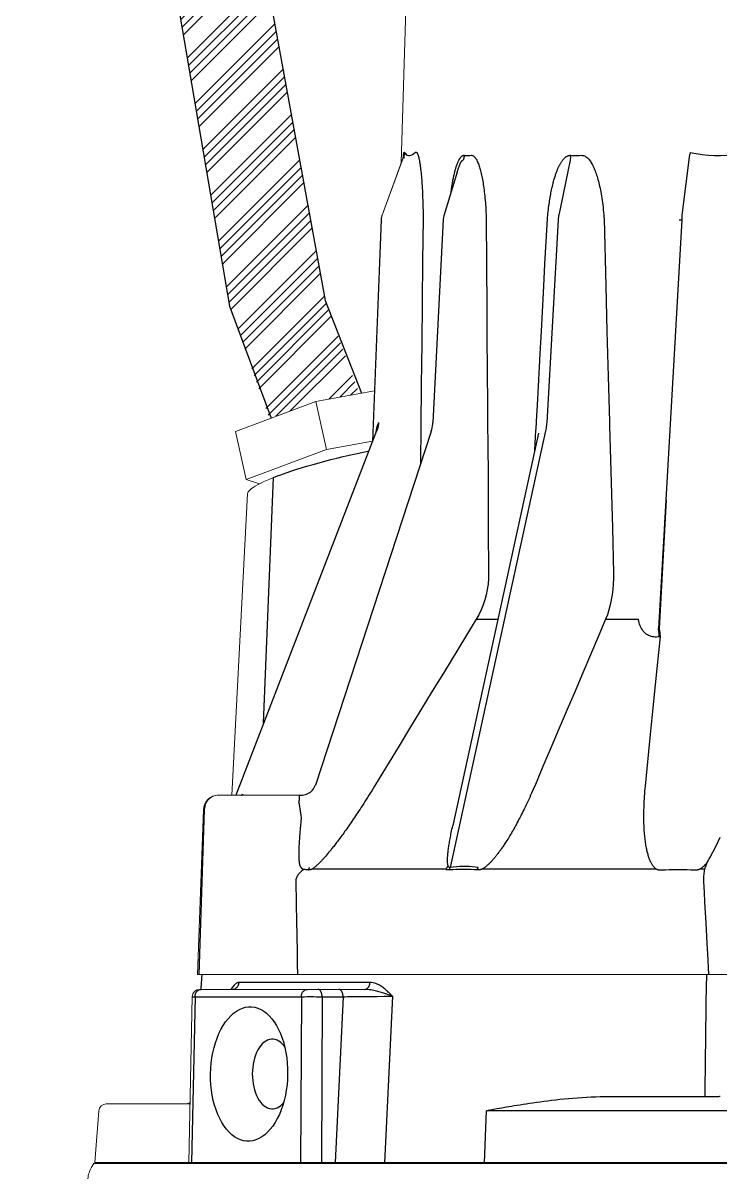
# Model space of a CAD drawing. Header units: millimetres. Extents: x 100 to 940, y 100 to 694.
# Drawn here: x 308.83 to 312.33, y 157.5 to 163.27 of the extents above; entities that cross this region are included whole.
import ezdxf

# ---------------------------------------------------------------- set-up
doc = ezdxf.new("R2010")
doc.units = ezdxf.units.MM
doc.layers.add('DTM_AXIS', color=7, linetype='Continuous', lineweight=9)
doc.layers.add('OUTLINE', color=6, linetype='Continuous', lineweight=9)

msp = doc.modelspace()

# ---------------------------------------------------------------- hatches: boundary and pattern name
h = msp.add_hatch()
h.set_pattern_fill('ANSI34', color=2, scale=0.01)
h.set_pattern_definition([(45, (-1446.4746, -293.94258), (-0.134703842, 0.134703842), []), (45, (-1446.4297, -293.94258), (-0.134703842, 0.134703842), []), (45, (-1446.3848, -293.94258), (-0.134703842, 0.134703842), []), (45, (-1446.3399, -293.94258), (-0.134703842, 0.134703842), [])])
h.paths.add_polyline_path([(310.0632, 161.2874), (310.2977, 161.3745), (310.5153, 161.4135), (310.3435, 161.8809), (310.0109, 163.7041), (309.4036, 166.8475), (307.5309, 172.0298), (306.083, 178.5212), (304.2287, 199.7452), (303.9489, 228.1285), (303.7484, 237.7104), (302.1467, 252.4775), (301.6699, 256.9158), (301.5572, 260.2118), (301.3944, 264.3344), (301.3843, 265.2371), (300.8853, 265.2371), (300.8954, 264.3344), (301.1987, 256.655), (303.2136, 237.9056), (303.4499, 228.1285), (303.6525, 199.4236), (305.5567, 178.0092), (307.0865, 171.3615), (308.7632, 167.0441), (309.6118, 163.3242), (309.8636, 161.8524)])

# ---------------------------------------------------------------- linework, layer by layer
at = {"color": 9, "linetype": 'Continuous'}
for p, q in [((310.7373, 162.6097), (310.7379, 162.6131)), ((310.7379, 162.6019), (310.7381, 162.6012)), ((310.739, 162.6038), (310.7381, 162.6012)), ((310.7381, 162.6012), (310.7422, 162.5951)), ((311.5744, 162.5865), (311.5175, 162.3095)), ((312.1722, 162.6012), (312.1365, 162.3095)), ((311.0077, 162.5259), (311.0091, 162.5305)), ((310.8362, 162.2916), (310.8338, 162.0807)), ((310.8362, 162.2975), (310.8362, 162.2946)), ((310.8362, 162.2946), (310.8362, 162.2916)), ((311.515, 162.2861), (311.4574, 161.2689)), ((312.1356, 162.2861), (312.0184, 160.2337)), ((312.1224, 162.2867), (312.1356, 162.2861)), ((311.754, 161.9524), (311.76, 161.7265)), ((311.76, 161.7265), (311.766, 161.5)), ((311.766, 161.5), (311.772, 161.2727)), ((310.6032, 161.2267), (310.6037, 161.2268)), ((310.6049, 161.2301), (310.6037, 161.2268)), ((310.6051, 161.2369), (310.6055, 161.2396)), ((310.6109, 161.265), (310.6098, 161.2622)), ((310.6119, 161.2676), (310.6109, 161.265)), ((310.6125, 161.2689), (310.6119, 161.2676)), ((311.4512, 161.2268), (310.9713, 159.0343)), ((311.1599, 161.2498), (311.1605, 161.2138)), ((311.4027, 161.2215), (311.4042, 161.2434)), ((311.1605, 161.2138), (311.1607, 161.2069)), ((311.1607, 161.2069), (311.1608, 161.1909)), ((311.1608, 161.1909), (311.1623, 160.9651)), ((311.3974, 161.1274), (311.4011, 161.1962)), ((311.4011, 161.1962), (311.4016, 161.2042)), ((311.4016, 161.2042), (311.4027, 161.2215)), ((311.7749, 161.1962), (311.781, 160.9655)), ((310.0348, 159.7581), (310.0843, 160.9919)), ((311.1623, 160.9651), (311.1638, 160.7388)), ((311.781, 160.9655), (311.787, 160.7391)), ((312.0566, 160.8807), (312.0222, 160.2344)), ((311.1638, 160.7388), (311.1654, 160.5118)), ((311.787, 160.7391), (311.793, 160.5118)), ((311.1034, 160.2804), (311.049, 160.1915)), ((311.1034, 160.2804), (311.212, 160.2804)), ((311.7532, 160.2804), (311.9174, 160.2804)), ((312.0222, 160.2344), (312.0184, 160.2337)), ((312.0266, 160.1936), (312.0229, 160.1929)), ((309.9333, 159.3978), (309.9264, 159.3971)), ((309.9267, 159.3986), (309.9294, 159.4032)), ((309.7367, 159.3247), (309.7089, 158.4971)), ((310.2206, 159.2279), (310.2252, 159.2816)), ((310.2174, 159.1891), (310.2189, 159.2078)), ((310.2189, 159.2078), (310.2206, 159.2279)), ((310.2142, 159.141), (310.2147, 159.1507)), ((310.2157, 159.1663), (310.2165, 159.1774)), ((310.2165, 159.1774), (310.2174, 159.1891)), ((312.31, 159.1464), (312.3292, 159.1856)), ((310.3502, 159.0955), (310.345, 159.0894)), ((310.3556, 159.1018), (310.3502, 159.0955)), ((310.3613, 159.1086), (310.3556, 159.1018)), ((310.9484, 159.0258), (310.2777, 159.0258)), ((312.0085, 159.0258), (311.1323, 159.0258)), ((312.0347, 159.0229), (312.0347, 159.0216)), ((312.2497, 159.0258), (312.2255, 159.0258)), ((310.1964, 158.962), (310.1983, 158.8581)), ((310.1983, 158.8581), (310.2002, 158.7545)), ((312.2503, 158.8593), (312.2559, 158.7563)), ((312.2644, 158.601), (312.27, 158.4971)), ((309.7213, 158.4293), (309.726, 158.4959)), ((310.5691, 158.4569), (309.9114, 158.4569)), ((309.7169, 158.4218), (309.7209, 158.4221)), ((309.7208, 158.4219), (309.7213, 158.4293)), ((309.8716, 158.4244), (309.87, 158.4221)), ((309.8811, 158.4224), (309.8854, 158.4232)), ((309.8854, 158.4232), (309.8895, 158.4247)), ((309.6902, 158.3852), (309.6733, 157.5534)), ((309.6766, 158.3853), (309.6902, 158.3852)), ((309.6902, 158.3852), (310.2245, 158.3852)), ((310.2245, 158.3852), (310.2209, 157.5534)), ((310.2408, 158.3854), (310.2542, 158.3855)), ((310.2542, 158.3855), (310.269, 158.3855)), ((310.269, 158.3855), (310.2846, 158.3855)), ((310.2846, 158.3855), (310.3002, 158.3854)), ((310.3002, 158.3854), (310.3152, 158.3854)), ((310.3152, 158.3854), (310.3289, 158.3852)), ((310.3289, 158.3852), (310.3254, 157.5534)), ((310.3289, 158.3852), (310.434, 158.3852)), ((310.434, 158.3852), (310.3943, 157.5534)), ((310.4913, 158.386), (310.529, 158.3864)), ((310.529, 158.3864), (310.5674, 158.3868)), ((310.5674, 158.3868), (310.6051, 158.387)), ((310.6051, 158.387), (310.6408, 158.3872)), ((310.6408, 158.3872), (310.6627, 158.3873)), ((310.6828, 158.3873), (310.6429, 157.5514)), ((310.6627, 158.3873), (310.6828, 158.3873)), ((312.2574, 157.8819), (311.7483, 157.8819)), ((311.189, 157.8185), (311.1709, 157.8152)), ((311.209, 157.822), (311.189, 157.8185)), ((311.2309, 157.8258), (311.209, 157.822)), ((311.2547, 157.8299), (311.2309, 157.8258)), ((311.1451, 157.5523), (311.1547, 157.8123)), ((311.1709, 157.8152), (311.1547, 157.8123)), ((314.2449, 157.8123), (311.1547, 157.8123)), ((309.1704, 157.5287), (309.1705, 157.5287)), ((309.1876, 157.5523), (309.6597, 157.5523)), ((309.6597, 157.5533), (309.6733, 157.5534)), ((309.6733, 157.5534), (310.2209, 157.5534)), ((310.2209, 157.5534), (310.2372, 157.5533)), ((310.2372, 157.5533), (310.2507, 157.5532)), ((310.2507, 157.5532), (310.2655, 157.5532)), ((310.2655, 157.5532), (310.281, 157.5532)), ((310.281, 157.5532), (310.3043, 157.5533)), ((310.3043, 157.5533), (310.3254, 157.5534)), ((310.3254, 157.5534), (310.3943, 157.5534)), ((310.5655, 157.5524), (310.6194, 157.5523)), ((310.6194, 157.5523), (310.6429, 157.5523)), ((310.6429, 157.5523), (316.2119, 157.5523))]:
    msp.add_line(p, q, dxfattribs=at)
at = {"color": 7, "linetype": 'Continuous'}
for p, q in [((310.7374, 162.6038), (310.7375, 162.6041)), ((311.0076, 162.5258), (310.9405, 162.3057)), ((311.0076, 162.5258), (311.0077, 162.5259)), ((310.9374, 162.2877), (310.8851, 161.269)), ((310.6021, 161.2263), (309.8953, 159.3971)), ((310.6021, 161.2263), (310.6029, 161.2285)), ((310.6029, 161.2285), (310.6035, 161.2299)), ((310.8764, 161.2226), (310.2951, 159.4481)), ((311.4167, 161.2153), (310.9855, 159.2457)), ((310.0843, 160.9919), (310.1048, 161)), ((310.1048, 161), (310.11, 161.002)), ((310.11, 161.002), (310.1157, 161.0042)), ((310.1157, 161.0042), (310.122, 161.0065)), ((310.122, 161.0065), (310.1289, 161.009)), ((309.9296, 159.4005), (309.93, 159.4009)), ((309.8799, 158.4224), (309.8809, 158.4226)), ((309.8809, 158.4226), (309.882, 158.423)), ((309.882, 158.423), (309.882, 158.4229))]:
    msp.add_line(p, q, dxfattribs=at)
at = {"color": 2}
for points in [[(300.8853, 265.2371), (300.8954, 264.3344), (300.9606, 262.6847), (301.0583, 260.2118), (301.1987, 256.655), (301.6477, 252.4775), (303.2136, 237.9056), (303.4499, 228.1285), (303.6525, 199.4236), (305.5567, 178.0092), (307.0865, 171.3615), (308.7632, 167.0441), (309.6118, 163.3242), (309.8636, 161.8524), (310.0723, 161.2908)], [(301.3843, 265.2371), (301.3944, 264.3344), (301.4596, 262.6847), (301.5572, 260.2118), (301.6699, 256.9158), (302.1467, 252.4775), (303.7484, 237.7104), (303.9489, 228.1285), (304.2287, 199.7452), (306.083, 178.5212), (307.5309, 172.0298), (309.4036, 166.8475), (310.0109, 163.7041), (310.3435, 161.8809), (310.5273, 161.4157)]]:
    msp.add_lwpolyline(points, dxfattribs=at)
at = {"color": 9, "linetype": 'Continuous'}
for points in [[(310.7379, 162.6131), (310.7384, 162.6161), (310.7389, 162.6187), (310.7395, 162.621), (310.74, 162.6228), (310.7406, 162.6242), (310.7411, 162.6252), (310.7417, 162.6257), (310.7422, 162.6258), (310.7428, 162.6255), (310.7433, 162.6247)], [(310.7433, 162.6247), (310.7431, 162.622), (310.7428, 162.6194), (310.7424, 162.6167), (310.7419, 162.6141), (310.7414, 162.6115), (310.7407, 162.6089), (310.7399, 162.6063), (310.739, 162.6038)], [(310.7433, 162.6247), (310.7473, 162.6186), (310.7518, 162.614), (310.7568, 162.6109), (310.7624, 162.6093), (310.7684, 162.6093), (310.775, 162.6109), (310.7822, 162.6139), (310.7899, 162.6186), (310.7987, 162.6252)], [(310.7987, 162.6252), (310.7994, 162.6255), (310.8, 162.6257), (310.8007, 162.6258), (310.8014, 162.6258), (310.8021, 162.6257), (310.8028, 162.6253), (310.8035, 162.6249), (310.8043, 162.6242), (310.805, 162.6234), (310.8058, 162.6224), (310.8066, 162.6212), (310.8073, 162.6198), (310.8081, 162.6183), (310.8089, 162.6165), (310.8096, 162.6147), (310.8104, 162.6126), (310.8111, 162.6104), (310.8119, 162.6081), (310.8126, 162.6056), (310.8133, 162.6029), (310.814, 162.6002), (310.8147, 162.5973), (310.8154, 162.5943), (310.8161, 162.5911), (310.8168, 162.5878), (310.8174, 162.5843), (310.8181, 162.5806), (310.8187, 162.5769), (310.8194, 162.5729), (310.82, 162.5688), (310.8207, 162.5645), (310.8213, 162.56), (310.822, 162.5554), (310.8226, 162.5506), (310.8232, 162.5457), (310.8238, 162.5405), (310.8244, 162.5352), (310.825, 162.5298), (310.8256, 162.5241), (310.8262, 162.5183), (310.8268, 162.5123), (310.8273, 162.5061), (310.8279, 162.4997), (310.8284, 162.4931), (310.8289, 162.4864), (310.8295, 162.4794), (310.83, 162.4722), (310.8305, 162.4648), (310.831, 162.4572), (310.8314, 162.4493), (310.8319, 162.4413), (310.8323, 162.4329), (310.8327, 162.4244), (310.8332, 162.4155), (310.8335, 162.4064), (310.8339, 162.397), (310.8343, 162.3873), (310.8346, 162.3774), (310.8349, 162.3671), (310.8352, 162.3565), (310.8354, 162.3457), (310.8357, 162.3345), (310.8359, 162.3229), (310.836, 162.3111), (310.8362, 162.2975)], [(310.997, 162.5333), (310.998, 162.5369), (310.999, 162.5404), (311, 162.5439), (311.0009, 162.5472), (311.0019, 162.5505), (311.0029, 162.5536), (311.0039, 162.5568), (311.005, 162.5598), (311.006, 162.5628), (311.0071, 162.5657), (311.0081, 162.5686), (311.0092, 162.5714), (311.0104, 162.5742), (311.0115, 162.5769), (311.0127, 162.5795), (311.0138, 162.582), (311.015, 162.5844), (311.0162, 162.5867), (311.0174, 162.5889), (311.0185, 162.5909), (311.0197, 162.5929), (311.0209, 162.5947), (311.022, 162.5964), (311.0232, 162.598), (311.0243, 162.5995), (311.0255, 162.6009), (311.0267, 162.6022), (311.0278, 162.6034), (311.029, 162.6045), (311.0302, 162.6055), (311.0313, 162.6064), (311.0325, 162.6072), (311.0337, 162.6079), (311.0349, 162.6085), (311.0361, 162.6091), (311.0373, 162.6095), (311.0386, 162.6098), (311.0399, 162.6099), (311.0412, 162.61), (311.0425, 162.61)], [(311.0425, 162.61), (311.0423, 162.6073), (311.0421, 162.6046), (311.0418, 162.602), (311.0413, 162.5994), (311.0409, 162.5967), (311.0403, 162.5941), (311.0396, 162.5916), (311.0389, 162.589), (311.0381, 162.5865)], [(311.0425, 162.61), (311.0482, 162.6095), (311.054, 162.6093), (311.0599, 162.6092), (311.0657, 162.6093), (311.0717, 162.6095), (311.0776, 162.61)], [(311.0776, 162.61), (311.0804, 162.6099), (311.0831, 162.6095), (311.0857, 162.6085), (311.0884, 162.6071), (311.091, 162.6052), (311.0935, 162.603), (311.0961, 162.6003), (311.0985, 162.5972), (311.1009, 162.5938), (311.1032, 162.5901), (311.1055, 162.586), (311.1077, 162.5817), (311.1099, 162.5771), (311.1119, 162.5722), (311.114, 162.567), (311.1159, 162.5617), (311.1178, 162.5561), (311.1197, 162.5503), (311.1215, 162.5443), (311.1232, 162.5381), (311.1249, 162.5317), (311.1266, 162.5251), (311.1282, 162.5183), (311.1298, 162.5112), (311.1313, 162.5039), (311.1328, 162.4964), (311.1343, 162.4885), (311.1357, 162.4805), (311.1371, 162.4721), (311.1385, 162.4635), (311.1398, 162.4546), (311.1411, 162.4454), (311.1423, 162.4359), (311.1435, 162.4261), (311.1447, 162.416), (311.1458, 162.4056), (311.1468, 162.3949), (311.1478, 162.3839), (311.1488, 162.3726), (311.1497, 162.3609), (311.1505, 162.349), (311.1513, 162.3367), (311.152, 162.324), (311.1526, 162.3109), (311.1532, 162.2975)], [(311.4786, 162.4217), (311.48, 162.429), (311.4814, 162.436), (311.4829, 162.4428), (311.4844, 162.4494), (311.4858, 162.4558), (311.4873, 162.462), (311.4888, 162.468), (311.4902, 162.4738), (311.4917, 162.4793), (311.4932, 162.4847), (311.4947, 162.4899), (311.4961, 162.4949), (311.4976, 162.4998), (311.4991, 162.5045), (311.5005, 162.509), (311.502, 162.5134), (311.5034, 162.5176), (311.5049, 162.5217), (311.5063, 162.5257), (311.5078, 162.5296), (311.5092, 162.5333), (311.5107, 162.5369), (311.5121, 162.5405), (311.5136, 162.5439), (311.5151, 162.5472), (311.5166, 162.5505), (311.518, 162.5536), (311.5196, 162.5568), (311.5211, 162.5598), (311.5227, 162.5628), (311.5242, 162.5657), (311.5259, 162.5686), (311.5275, 162.5714), (311.5292, 162.5742), (311.5309, 162.5769), (311.5327, 162.5795), (311.5344, 162.582), (311.5362, 162.5844), (311.538, 162.5867), (311.5398, 162.5889), (311.5415, 162.5909), (311.5433, 162.5929), (311.545, 162.5947), (311.5468, 162.5964), (311.5486, 162.598), (311.5503, 162.5995), (311.5521, 162.6009), (311.5538, 162.6022), (311.5556, 162.6034), (311.5574, 162.6045), (311.5591, 162.6055), (311.5609, 162.6064), (311.5627, 162.6072), (311.5645, 162.6079), (311.5663, 162.6085), (311.5682, 162.6091), (311.57, 162.6095), (311.5719, 162.6098), (311.5739, 162.6099), (311.5758, 162.61), (311.5779, 162.61)], [(311.5779, 162.61), (311.5777, 162.6073), (311.5775, 162.6046), (311.5772, 162.602), (311.5769, 162.5994), (311.5765, 162.5967), (311.576, 162.5941), (311.5755, 162.5916), (311.575, 162.589), (311.5744, 162.5865)], [(311.5779, 162.61), (311.5866, 162.6095), (311.5953, 162.6093), (311.604, 162.6092), (311.6128, 162.6093), (311.6216, 162.6095), (311.6305, 162.61)], [(311.6305, 162.61), (311.6345, 162.6099), (311.6385, 162.6095), (311.6424, 162.6085), (311.6463, 162.6071), (311.6502, 162.6052), (311.6539, 162.603), (311.6576, 162.6003), (311.6613, 162.5972), (311.6648, 162.5938), (311.6683, 162.5901), (311.6717, 162.586), (311.6749, 162.5817), (311.6781, 162.5771), (311.6812, 162.5722), (311.6842, 162.567), (311.6872, 162.5617), (311.69, 162.5561), (311.6928, 162.5503), (311.6955, 162.5443), (311.6981, 162.5381), (311.7007, 162.5317), (311.7031, 162.5251), (311.7056, 162.5183), (311.7079, 162.5112), (311.7103, 162.5039), (311.7125, 162.4964), (311.7148, 162.4886), (311.717, 162.4805), (311.7191, 162.4721), (311.7212, 162.4635), (311.7232, 162.4546), (311.7252, 162.4454), (311.7271, 162.4359), (311.729, 162.4261)], [(312.1783, 162.6247), (312.1777, 162.622), (312.1771, 162.6194), (312.1765, 162.6167), (312.1758, 162.6141), (312.1752, 162.6115), (312.1745, 162.6089), (312.1737, 162.6063), (312.173, 162.6038), (312.1722, 162.6012)], [(312.1783, 162.6247), (312.2086, 162.6186), (312.239, 162.614), (312.2694, 162.6109), (312.2998, 162.6093), (312.3302, 162.6093), (312.3608, 162.6109), (312.3916, 162.6139), (312.4226, 162.6186), (312.4538, 162.6247)], [(310.736, 162.5994), (310.7365, 162.6005), (310.7369, 162.6015), (310.7373, 162.6021), (310.7376, 162.6022), (310.7379, 162.6019)], [(311.0091, 162.5305), (311.01, 162.5335), (311.011, 162.5364), (311.0119, 162.5393), (311.0129, 162.5421), (311.0138, 162.5449), (311.0147, 162.5476), (311.0157, 162.5502), (311.0166, 162.5528), (311.0176, 162.5554), (311.0186, 162.5578), (311.0195, 162.5602), (311.0204, 162.5625), (311.0213, 162.5646), (311.0222, 162.5667), (311.0231, 162.5686), (311.024, 162.5705), (311.0248, 162.5722), (311.0257, 162.5738), (311.0265, 162.5753), (311.0273, 162.5767), (311.0281, 162.578), (311.0289, 162.5793), (311.0296, 162.5804), (311.0304, 162.5814), (311.0311, 162.5824), (311.0319, 162.5832), (311.0326, 162.584), (311.0333, 162.5846), (311.034, 162.5852), (311.0347, 162.5857), (311.0354, 162.586), (311.0361, 162.5863), (311.0367, 162.5865), (311.0374, 162.5865), (311.0381, 162.5865)], [(310.9764, 162.4233), (310.9772, 162.429), (310.9782, 162.436), (310.9792, 162.4428), (310.9802, 162.4494), (310.9812, 162.4558), (310.9822, 162.462), (310.9832, 162.468), (310.9842, 162.4738), (310.9852, 162.4793), (310.9862, 162.4847), (310.9872, 162.4899), (310.9882, 162.4949), (310.9892, 162.4998), (310.9902, 162.5045)], [(310.9902, 162.5045), (310.9912, 162.509), (310.9922, 162.5134), (310.9931, 162.5176), (310.9941, 162.5217), (310.9951, 162.5257), (310.9961, 162.5296), (310.997, 162.5333)], [(311.4612, 162.2975), (311.4622, 162.308), (311.4633, 162.3182), (311.4644, 162.3282), (311.4655, 162.3378), (311.4667, 162.3471), (311.4679, 162.3563), (311.4691, 162.3652), (311.4704, 162.3738), (311.4717, 162.3823), (311.473, 162.3906), (311.4744, 162.3987), (311.4758, 162.4066), (311.4771, 162.4142), (311.4786, 162.4217)], [(311.729, 162.4261), (311.7308, 162.416), (311.7325, 162.4056), (311.7342, 162.3949), (311.7358, 162.3839), (311.7374, 162.3726), (311.7388, 162.361), (311.7402, 162.349), (311.7415, 162.3367), (311.7427, 162.324), (311.7438, 162.3109), (311.7449, 162.2975)], [(310.6251, 162.2868), (310.6251, 162.2867), (310.6255, 162.2864), (310.6265, 162.2861)], [(310.6296, 162.3097), (310.63, 162.3097), (310.6309, 162.3095)], [(311.1532, 162.2975), (311.1532, 162.2962), (311.1533, 162.295), (311.1533, 162.2937), (311.1533, 162.2925), (311.1533, 162.2912), (311.1546, 162.0651)], [(311.4424, 161.9523), (311.4485, 162.065), (311.4545, 162.1775), (311.4607, 162.2911)], [(311.4607, 162.2911), (311.4607, 162.2924), (311.4608, 162.2936), (311.4609, 162.2949), (311.461, 162.2962), (311.4612, 162.2975)], [(311.5175, 162.3095), (311.517, 162.3071), (311.5166, 162.3047), (311.5162, 162.3022), (311.5159, 162.2996), (311.5156, 162.297), (311.5154, 162.2943), (311.5152, 162.2916), (311.515, 162.2889), (311.515, 162.2861)], [(311.7449, 162.2975), (311.745, 162.2962), (311.7451, 162.295), (311.7451, 162.2937), (311.7452, 162.2925), (311.7452, 162.2912), (311.754, 161.9524)], [(312.1365, 162.3095), (312.1364, 162.3071), (312.1362, 162.3047), (312.1361, 162.3022), (312.136, 162.2996), (312.1359, 162.297), (312.1358, 162.2943), (312.1357, 162.2916), (312.1357, 162.2889), (312.1356, 162.2861)], [(310.8338, 162.0807), (310.8316, 161.8721), (310.8294, 161.6644), (310.8272, 161.4575), (310.8251, 161.2515), (310.8232, 161.0603)], [(311.1546, 162.0651), (311.156, 161.8396), (311.1567, 161.7265)], [(311.4242, 161.6133), (311.4303, 161.7265), (311.4424, 161.9523)], [(311.1567, 161.7265), (311.1581, 161.5), (311.1589, 161.3864), (311.1596, 161.2727)], [(311.4059, 161.2727), (311.412, 161.3864), (311.4242, 161.6133)], [(310.6057, 161.2509), (310.6047, 161.2478), (310.6037, 161.2444), (310.6027, 161.2406), (310.6018, 161.2365), (310.6008, 161.232), (310.5999, 161.2273), (310.599, 161.2223)], [(310.6021, 161.2263), (310.6022, 161.2264), (310.6023, 161.2265), (310.6025, 161.2266), (310.6028, 161.2267), (310.6032, 161.2267)], [(310.603, 161.2285), (310.6031, 161.2288), (310.6039, 161.2314), (310.6046, 161.2341), (310.6051, 161.2369)], [(310.6125, 161.2689), (310.6121, 161.2655), (310.6116, 161.262), (310.611, 161.2586), (310.6104, 161.2551), (310.6097, 161.2515), (310.6088, 161.248), (310.6079, 161.2444), (310.607, 161.2408), (310.6059, 161.2372), (310.6047, 161.2336), (310.6035, 161.2299)], [(310.6125, 161.2689), (310.6123, 161.2653), (310.612, 161.2617), (310.6116, 161.2581), (310.6111, 161.2546), (310.6105, 161.251), (310.6098, 161.2475), (310.609, 161.244), (310.6081, 161.2405), (310.6071, 161.237), (310.6061, 161.2336), (310.6049, 161.2301)], [(310.6055, 161.2396), (310.6058, 161.2424), (310.6059, 161.2452), (310.6058, 161.2481), (310.6057, 161.2509)], [(310.6098, 161.2622), (310.6087, 161.2592), (310.6081, 161.2577), (310.6075, 161.2561), (310.6069, 161.2544), (310.6063, 161.2527), (310.6057, 161.2509)], [(311.1596, 161.2727), (311.1598, 161.2573), (311.1599, 161.2498)], [(311.4042, 161.2434), (311.4046, 161.2508), (311.4051, 161.2581), (311.4055, 161.2654), (311.4059, 161.2727)], [(311.4574, 161.2689), (311.4567, 161.2617), (311.4559, 161.2546), (311.4549, 161.2475), (311.4538, 161.2405), (311.4526, 161.2336), (311.4512, 161.2268)], [(311.772, 161.2727), (311.7722, 161.2649), (311.7725, 161.2573), (311.7728, 161.2498), (311.7731, 161.2424), (311.7746, 161.2069)], [(311.7746, 161.2069), (311.7747, 161.2042), (311.7749, 161.1962)], [(311.1654, 160.5118), (311.1646, 160.4844), (311.1623, 160.4572), (311.1584, 160.4302), (311.153, 160.4037), (311.146, 160.3776), (311.1375, 160.3521), (311.1276, 160.3274), (311.1162, 160.3034), (311.1034, 160.2804)], [(311.793, 160.5118), (311.793, 160.4844), (311.7918, 160.4572), (311.7896, 160.4302), (311.7862, 160.4037), (311.7817, 160.3776), (311.7761, 160.3521), (311.7695, 160.3274), (311.7619, 160.3034), (311.7532, 160.2804)], [(311.7532, 160.2804), (311.7155, 160.192), (311.6773, 160.1025), (311.6387, 160.0119), (311.5995, 159.92), (311.56, 159.827), (311.5199, 159.7328), (311.4793, 159.6374), (311.4382, 159.5408), (311.3967, 159.4431)], [(312.0229, 160.1929), (312.0156, 160.1918), (312.0084, 160.1912), (312.0014, 160.1912), (311.9946, 160.1917), (311.988, 160.1928), (311.9815, 160.1944), (311.9751, 160.1965), (311.9689, 160.1993), (311.963, 160.2026), (311.9573, 160.2064), (311.9519, 160.2108), (311.9468, 160.2158), (311.9421, 160.2212), (311.9378, 160.2271), (311.9338, 160.2334), (311.9301, 160.2402), (311.9268, 160.2474), (311.9239, 160.255), (311.9214, 160.2631), (311.9192, 160.2715), (311.9174, 160.2804)], [(311.049, 160.1915), (310.9384, 160.0106), (310.8823, 159.9187)], [(312.0266, 160.1936), (312.0185, 160.1135), (312.0104, 160.0326), (312.0023, 159.9509), (311.9857, 159.7852)], [(312.0229, 160.1929), (312.0228, 160.1969), (312.0225, 160.2012), (312.0221, 160.2055), (312.0217, 160.21), (312.0212, 160.2146), (312.0206, 160.2193), (312.0199, 160.2241), (312.0192, 160.2289), (312.0184, 160.2337)], [(312.0222, 160.2344), (312.023, 160.2296), (312.0237, 160.2248), (312.0243, 160.22), (312.0249, 160.2153), (312.0254, 160.2107), (312.0258, 160.2062), (312.0262, 160.2019), (312.0264, 160.1976), (312.0266, 160.1936)], [(310.8823, 159.9187), (310.7683, 159.7319), (310.7103, 159.6367), (310.6516, 159.5404), (310.5924, 159.4431)], [(311.9857, 159.7852), (311.9773, 159.701), (311.9689, 159.616), (311.9603, 159.53), (311.9517, 159.4431)], [(310.5924, 159.4431), (310.5849, 159.4309), (310.5777, 159.4192), (310.5706, 159.4077), (310.5637, 159.3967), (310.557, 159.3859), (310.5504, 159.3755), (310.5439, 159.3654), (310.5376, 159.3555), (310.5314, 159.3459), (310.5253, 159.3365), (310.5194, 159.3274), (310.5135, 159.3184), (310.5077, 159.3097), (310.502, 159.3011), (310.4963, 159.2926), (310.4907, 159.2843), (310.4852, 159.276), (310.4796, 159.2679), (310.4741, 159.2598), (310.4686, 159.2518), (310.4631, 159.244), (310.4577, 159.2362), (310.4523, 159.2286), (310.4471, 159.2212), (310.442, 159.2141), (310.437, 159.2072), (310.4322, 159.2005), (310.4275, 159.194), (310.4229, 159.1878), (310.4184, 159.1817), (310.4141, 159.1759), (310.4099, 159.1702), (310.4057, 159.1648), (310.4017, 159.1595), (310.3979, 159.1544), (310.3941, 159.1495), (310.3904, 159.1448), (310.3868, 159.1402), (310.3833, 159.1358), (310.3799, 159.1315), (310.3766, 159.1273), (310.3734, 159.1233), (310.3703, 159.1195), (310.3672, 159.1157), (310.3613, 159.1086)], [(311.3967, 159.4431), (311.3915, 159.4309), (311.3864, 159.4192), (311.3814, 159.4077), (311.3764, 159.3967), (311.3716, 159.3859), (311.3668, 159.3755), (311.3621, 159.3654), (311.3575, 159.3555), (311.3529, 159.3459), (311.3484, 159.3365), (311.344, 159.3274), (311.3395, 159.3184), (311.3352, 159.3096), (311.3309, 159.3011), (311.3265, 159.2926), (311.3222, 159.2842), (311.3179, 159.276), (311.3137, 159.2679), (311.3093, 159.2598), (311.305, 159.2518), (311.3007, 159.2439), (311.2964, 159.2362), (311.2922, 159.2286), (311.288, 159.2212), (311.2839, 159.214), (311.2799, 159.2071), (311.2759, 159.2005), (311.2721, 159.194), (311.2683, 159.1878), (311.2646, 159.1817), (311.261, 159.1759), (311.2575, 159.1702), (311.254, 159.1648), (311.2506, 159.1595), (311.2473, 159.1544), (311.2441, 159.1495), (311.241, 159.1448), (311.2379, 159.1402), (311.2349, 159.1357), (311.2319, 159.1315), (311.229, 159.1273), (311.2262, 159.1233), (311.2234, 159.1195), (311.2207, 159.1157), (311.2181, 159.1121), (311.2155, 159.1086), (311.2129, 159.1051), (311.2104, 159.1018), (311.2079, 159.0986), (311.2054, 159.0954), (311.203, 159.0924), (311.2006, 159.0894), (311.1982, 159.0865), (311.1959, 159.0836), (311.1935, 159.0808), (311.1912, 159.078), (311.1889, 159.0753), (311.1865, 159.0726), (311.1842, 159.07), (311.1818, 159.0674), (311.1794, 159.0648), (311.177, 159.0622), (311.1745, 159.0597), (311.172, 159.0571), (311.1695, 159.0546), (311.167, 159.0522), (311.1645, 159.0498), (311.162, 159.0475), (311.1596, 159.0453), (311.1571, 159.0432), (311.1547, 159.0412), (311.1524, 159.0392), (311.1501, 159.0374), (311.1478, 159.0357), (311.1455, 159.034), (311.1433, 159.0324), (311.1411, 159.031), (311.1389, 159.0295), (311.1367, 159.0282), (311.1345, 159.027), (311.1323, 159.0258)], [(311.9517, 159.4431), (311.9504, 159.4297), (311.9493, 159.4166), (311.9482, 159.4039), (311.9473, 159.3915), (311.9465, 159.3795), (311.9458, 159.3678), (311.9453, 159.3564), (311.9448, 159.3452), (311.9444, 159.3343), (311.9441, 159.3236), (311.9438, 159.3131), (311.9437, 159.3028), (311.9436, 159.2927), (311.9437, 159.2827), (311.9438, 159.2729), (311.9439, 159.2632), (311.9442, 159.2537), (311.9445, 159.2445), (311.9449, 159.2355), (311.9454, 159.2268), (311.9459, 159.2184), (311.9465, 159.2102), (311.9471, 159.2022), (311.9478, 159.1945), (311.9486, 159.1869), (311.9494, 159.1796), (311.9503, 159.1724), (311.9512, 159.1654), (311.9522, 159.1587), (311.9532, 159.1521), (311.9543, 159.1456), (311.9554, 159.1394), (311.9566, 159.1333), (311.9578, 159.1274), (311.959, 159.1217), (311.9603, 159.1161), (311.9617, 159.1107), (311.963, 159.1055), (311.9645, 159.1004), (311.966, 159.0954), (311.9675, 159.0907), (311.969, 159.086), (311.9707, 159.0815), (311.9723, 159.0771), (311.974, 159.0729), (311.9758, 159.0688), (311.9776, 159.0648), (311.9795, 159.061), (311.9815, 159.0573), (311.9835, 159.0536), (311.9856, 159.0502), (311.9878, 159.0468), (311.99, 159.0436), (311.9924, 159.0406), (311.9948, 159.0377), (311.9973, 159.0349), (312, 159.0324), (312.0027, 159.03), (312.0056, 159.0278), (312.0085, 159.0258)], [(310.2121, 159.3614), (310.2133, 159.3655), (310.2141, 159.3694), (310.2147, 159.373), (310.215, 159.3764), (310.2151, 159.3796), (310.2149, 159.3825)], [(310.2149, 159.3825), (310.2144, 159.3858), (310.2143, 159.3886), (310.2145, 159.391), (310.215, 159.3929), (310.2159, 159.3945), (310.2172, 159.3956), (310.2191, 159.3964), (310.2214, 159.3969), (310.2243, 159.3971)], [(309.7409, 159.3472), (309.7388, 159.3399), (309.7374, 159.3323), (309.7367, 159.3247)], [(310.2206, 159.3134), (310.2199, 159.3194), (310.2192, 159.3253), (310.2183, 159.331), (310.2174, 159.3365), (310.2165, 159.3418), (310.2155, 159.347), (310.2144, 159.352), (310.2133, 159.3568), (310.2121, 159.3614)], [(310.2252, 159.2816), (310.2247, 159.2873), (310.2241, 159.2928), (310.2234, 159.2982), (310.2225, 159.3034), (310.2216, 159.3085), (310.2206, 159.3134)], [(310.9621, 159.0418), (310.9613, 159.0441), (310.9606, 159.0465), (310.9601, 159.0492), (310.9596, 159.0522), (310.9592, 159.0553), (310.959, 159.0586), (310.9588, 159.0622), (310.9587, 159.0659), (310.9587, 159.0698), (310.9587, 159.0738), (310.9588, 159.078), (310.959, 159.0823), (310.9593, 159.0868), (310.9596, 159.0914), (310.96, 159.0961), (310.9605, 159.101), (310.961, 159.106), (310.9615, 159.1111), (310.9622, 159.1163), (310.9628, 159.1217), (310.9636, 159.1272), (310.9644, 159.1329), (310.9653, 159.1388), (310.9662, 159.1448), (310.9672, 159.1511), (310.9682, 159.1575), (310.9694, 159.1642), (310.9706, 159.1711), (310.9719, 159.1782), (310.9732, 159.1855), (310.9747, 159.1931), (310.9762, 159.2009), (310.9778, 159.209), (310.9795, 159.2174), (310.9813, 159.226), (310.9832, 159.235), (310.9855, 159.2457)], [(310.2147, 159.1507), (310.215, 159.1557), (310.2157, 159.1663)], [(312.2626, 159.0583), (312.2684, 159.0679), (312.2742, 159.0779), (312.28, 159.0883), (312.2859, 159.0992), (312.2918, 159.1104), (312.2978, 159.1221), (312.3038, 159.1341), (312.31, 159.1464)], [(310.2186, 159.0425), (310.218, 159.0443), (310.2175, 159.0461), (310.217, 159.048), (310.2166, 159.05), (310.2161, 159.052), (310.2157, 159.0542), (310.2154, 159.0564), (310.215, 159.0586), (310.2147, 159.061), (310.2144, 159.0634), (310.2141, 159.066), (310.2139, 159.0686), (310.2137, 159.0713), (310.2135, 159.0741), (310.2133, 159.077), (310.2131, 159.08), (310.213, 159.0831), (310.2129, 159.0863), (310.2128, 159.0895), (310.2128, 159.0929), (310.2128, 159.0963), (310.2128, 159.0998), (310.2128, 159.1035), (310.2129, 159.1072), (310.2129, 159.111), (310.213, 159.1149), (310.2132, 159.119), (310.2133, 159.1231), (310.2135, 159.1274), (310.2137, 159.1318), (310.2142, 159.141)], [(310.345, 159.0894), (310.3424, 159.0865), (310.3399, 159.0836), (310.3373, 159.0808), (310.3349, 159.0781), (310.3324, 159.0753), (310.3299, 159.0727), (310.3275, 159.07), (310.325, 159.0674), (310.3225, 159.0648), (310.32, 159.0622), (310.3175, 159.0597), (310.315, 159.0571), (310.3125, 159.0546), (310.31, 159.0522), (310.3075, 159.0498), (310.3051, 159.0475), (310.3027, 159.0453), (310.3003, 159.0432), (310.298, 159.0412), (310.2958, 159.0392), (310.2936, 159.0374), (310.2915, 159.0357), (310.2894, 159.034), (310.2874, 159.0324), (310.2854, 159.031), (310.2834, 159.0295), (310.2815, 159.0282), (310.2796, 159.027), (310.2777, 159.0258)], [(310.2349, 159.0238), (310.2339, 159.0242), (310.233, 159.0247), (310.2321, 159.0253), (310.2311, 159.0259), (310.2302, 159.0265), (310.2293, 159.0273), (310.2284, 159.0281), (310.2275, 159.029), (310.2266, 159.0299), (310.2257, 159.0309), (310.2248, 159.0321), (310.2239, 159.0333), (310.223, 159.0346), (310.2221, 159.036), (310.2212, 159.0374), (310.2203, 159.039), (310.2195, 159.0407), (310.2186, 159.0425)], [(310.2594, 159.0216), (310.2602, 159.0229), (310.261, 159.0243), (310.2618, 159.0257), (310.2625, 159.0271), (310.2632, 159.0285), (310.2639, 159.0299), (310.2646, 159.0314), (310.2652, 159.0329), (310.2658, 159.0343)], [(310.9484, 159.0258), (310.9501, 159.0274), (310.9517, 159.0291), (310.9533, 159.0308), (310.9549, 159.0325), (310.9564, 159.0343), (310.9579, 159.0362), (310.9593, 159.038), (310.9607, 159.0399), (310.9621, 159.0418)], [(310.9713, 159.0343), (310.9706, 159.0342), (310.9699, 159.0341), (310.9692, 159.0341), (310.9685, 159.0342), (310.9678, 159.0344), (310.9672, 159.0347), (310.9665, 159.0351), (310.9659, 159.0356), (310.9653, 159.0362), (310.9647, 159.037), (310.9641, 159.0378), (310.9636, 159.0387), (310.963, 159.0396), (310.9625, 159.0407), (310.9621, 159.0418)], [(310.9691, 159.0216), (310.9694, 159.0229), (310.9697, 159.0243), (310.97, 159.0257), (310.9702, 159.0271), (310.9705, 159.0285), (310.9707, 159.0299), (310.9709, 159.0314), (310.9711, 159.0329), (310.9713, 159.0343)], [(311.1125, 159.0343), (311.0979, 159.0361), (311.083, 159.0374), (311.0678, 159.0383), (311.0524, 159.0388), (311.0367, 159.0388), (311.0207, 159.0384), (311.0045, 159.0375), (310.988, 159.0362), (310.9713, 159.0343)], [(311.1075, 159.0216), (311.1081, 159.0229), (311.1087, 159.0243), (311.1093, 159.0257), (311.1099, 159.0271), (311.1105, 159.0285), (311.111, 159.0299), (311.1115, 159.0314), (311.1121, 159.0329), (311.1125, 159.0343)], [(312.2255, 159.0258), (312.2276, 159.0269), (312.2296, 159.0281), (312.2317, 159.0294), (312.2337, 159.0307), (312.2358, 159.0322), (312.2379, 159.0337), (312.2399, 159.0353), (312.242, 159.037), (312.244, 159.0388), (312.2461, 159.0406), (312.2481, 159.0425), (312.2502, 159.0445), (312.2522, 159.0466), (312.2543, 159.0487), (312.2563, 159.051), (312.2584, 159.0533), (312.2605, 159.0558), (312.2626, 159.0583)], [(312.2626, 159.0583), (312.2604, 159.053), (312.2582, 159.0476), (312.2561, 159.0422), (312.2539, 159.0368), (312.2518, 159.0313), (312.2497, 159.0258)], [(310.2202, 159.0109), (310.2161, 159.0067), (310.2124, 159.0025), (310.2091, 158.9983), (310.2062, 158.9942), (310.2037, 158.9901), (310.2015, 158.9861), (310.1998, 158.982), (310.1984, 158.9781), (310.1973, 158.9741), (310.1967, 158.9701), (310.1964, 158.966), (310.1964, 158.962)], [(310.2349, 159.0238), (310.2296, 159.0195), (310.2247, 159.0152), (310.2202, 159.0109)], [(310.2594, 159.0216), (310.2554, 159.0221), (310.2514, 159.0225), (310.2473, 159.0229), (310.2432, 159.0233), (310.239, 159.0235), (310.2349, 159.0238)], [(310.2777, 159.0258), (310.2764, 159.0252), (310.2751, 159.0247), (310.2738, 159.0242), (310.2725, 159.0237), (310.2713, 159.0233), (310.27, 159.0229), (310.2687, 159.0225), (310.2675, 159.0222), (310.2662, 159.0219), (310.265, 159.0217), (310.2638, 159.0216), (310.2626, 159.0215), (310.2615, 159.0215), (310.2604, 159.0215), (310.2594, 159.0216)], [(310.9691, 159.0216), (310.9678, 159.0215), (310.9665, 159.0215), (310.9652, 159.0215), (310.9638, 159.0215), (310.9624, 159.0216), (310.961, 159.0218), (310.9595, 159.022), (310.9581, 159.0223), (310.9567, 159.0226), (310.9552, 159.0231), (310.9538, 159.0235), (310.9524, 159.024), (310.9511, 159.0246), (310.9497, 159.0252), (310.9484, 159.0258)], [(311.1075, 159.0216), (311.0929, 159.0227), (311.0781, 159.0234), (311.0631, 159.024), (311.0479, 159.0243), (311.0325, 159.0243), (311.0169, 159.0241), (311.0012, 159.0235), (310.9852, 159.0227), (310.9691, 159.0216)], [(311.1323, 159.0258), (311.1306, 159.0252), (311.129, 159.0247), (311.1273, 159.0242), (311.1257, 159.0237), (311.124, 159.0233), (311.1224, 159.0229), (311.1207, 159.0225), (311.119, 159.0222), (311.1173, 159.0219), (311.1156, 159.0217), (311.1139, 159.0216), (311.1122, 159.0215), (311.1106, 159.0215), (311.109, 159.0215), (311.1075, 159.0216)], [(312.0085, 159.0258), (312.0096, 159.0254), (312.0107, 159.0251), (312.0118, 159.0247), (312.0128, 159.0244), (312.0138, 159.0241), (312.0148, 159.0238), (312.0158, 159.0235), (312.0168, 159.0233), (312.0178, 159.023), (312.0187, 159.0228), (312.0197, 159.0226), (312.0206, 159.0224), (312.0216, 159.0223), (312.0225, 159.0221), (312.0234, 159.022), (312.0243, 159.0219), (312.0252, 159.0218), (312.0261, 159.0217), (312.027, 159.0216), (312.028, 159.0215), (312.0289, 159.0215), (312.0298, 159.0215), (312.0308, 159.0215), (312.0317, 159.0215), (312.0327, 159.0215), (312.0337, 159.0215), (312.0538, 159.0227)], [(312.0538, 159.0227), (312.0726, 159.0235), (312.0912, 159.0241), (312.1096, 159.0243), (312.1277, 159.0243), (312.1456, 159.024), (312.1633, 159.0234), (312.1807, 159.0226), (312.1979, 159.0216)], [(312.1979, 159.0216), (312.199, 159.0215), (312.2, 159.0215), (312.2011, 159.0215), (312.2022, 159.0215), (312.2034, 159.0215), (312.2046, 159.0215), (312.2058, 159.0216), (312.2071, 159.0217), (312.2083, 159.0218), (312.2096, 159.022), (312.211, 159.0222), (312.2123, 159.0224), (312.2137, 159.0227), (312.2151, 159.0229), (312.2165, 159.0233), (312.2179, 159.0236), (312.2194, 159.024), (312.2209, 159.0244), (312.2224, 159.0248), (312.2239, 159.0253), (312.2255, 159.0258)], [(312.2497, 159.0258), (312.2486, 159.0195), (312.2476, 159.0129), (312.2467, 159.006), (312.246, 158.999), (312.2455, 158.9918), (312.2451, 158.9845), (312.2448, 158.9771), (312.2447, 158.9696), (312.2448, 158.962)], [(312.2448, 158.962), (312.2475, 158.9107), (312.2503, 158.8593)], [(310.2002, 158.7545), (310.2011, 158.7028), (310.2029, 158.5998)], [(312.2559, 158.7563), (312.2615, 158.6529), (312.2644, 158.601)], [(310.2029, 158.5998), (310.2039, 158.5484), (310.2048, 158.4971)], [(309.9114, 158.4569), (309.9083, 158.4566), (309.905, 158.4559), (309.9017, 158.4546), (309.8984, 158.4529), (309.8949, 158.4506), (309.8914, 158.4479), (309.888, 158.4447), (309.8845, 158.4411), (309.8811, 158.4372), (309.8778, 158.4331), (309.8746, 158.4288), (309.8716, 158.4244)], [(309.8895, 158.4247), (309.8934, 158.4267), (309.8971, 158.4292), (309.9005, 158.4321), (309.9034, 158.4355), (309.906, 158.4393), (309.9081, 158.4434), (309.9097, 158.4477), (309.9109, 158.4522), (309.9114, 158.4569)], [(310.5426, 158.4221), (310.5459, 158.4224), (310.5492, 158.4232), (310.5523, 158.4247), (310.5553, 158.4267), (310.5581, 158.4292), (310.5607, 158.4321), (310.563, 158.4355), (310.565, 158.4393), (310.5666, 158.4434), (310.5678, 158.4477), (310.5687, 158.4522), (310.5691, 158.4569)], [(310.6828, 158.3873), (310.6799, 158.3902), (310.6769, 158.3931), (310.6738, 158.3962), (310.6707, 158.3992), (310.6674, 158.4024), (310.664, 158.4056), (310.6605, 158.4088), (310.6568, 158.4122), (310.6531, 158.4155), (310.6491, 158.4189), (310.645, 158.4224), (310.6408, 158.4258), (310.6363, 158.4293), (310.6317, 158.4327), (310.6268, 158.4361), (310.6217, 158.4394), (310.6163, 158.4427), (310.6106, 158.4457), (310.6047, 158.4486), (310.5984, 158.4512), (310.5917, 158.4534), (310.5846, 158.455), (310.577, 158.4562), (310.5691, 158.4569)], [(312.2595, 158.4971), (312.2584, 158.4293), (312.2574, 158.3614), (312.2564, 158.2933), (312.2554, 158.2251), (312.2545, 158.1567), (312.2537, 158.0882), (312.2529, 158.0196), (312.2521, 157.9508), (312.2514, 157.8819)], [(309.6902, 158.3852), (309.6905, 158.3901), (309.6913, 158.3948), (309.6927, 158.3994), (309.6945, 158.4037), (309.6967, 158.4077), (309.6994, 158.4113), (309.7024, 158.4145), (309.7057, 158.4172), (309.7093, 158.4193), (309.713, 158.4208), (309.7169, 158.4218)], [(310.2245, 158.3852), (310.2248, 158.3901), (310.2256, 158.3948), (310.227, 158.3994), (310.2288, 158.4037), (310.231, 158.4077), (310.2337, 158.4113), (310.2367, 158.4145), (310.24, 158.4172), (310.2436, 158.4193), (310.2473, 158.4208), (310.2512, 158.4218), (310.2552, 158.4221)], [(310.3289, 158.3852), (310.3287, 158.3901), (310.3281, 158.3948), (310.3272, 158.3994), (310.3259, 158.4037), (310.3244, 158.4077), (310.3225, 158.4113), (310.3204, 158.4145), (310.3181, 158.4172), (310.3156, 158.4193), (310.3129, 158.4208), (310.3102, 158.4218), (310.3074, 158.4221)], [(310.434, 158.3852), (310.4338, 158.3901), (310.4332, 158.3948), (310.4322, 158.3994), (310.431, 158.4037), (310.4294, 158.4077), (310.4276, 158.4113), (310.4254, 158.4145), (310.4231, 158.4172), (310.4206, 158.4193), (310.418, 158.4208), (310.4153, 158.4218), (310.4125, 158.4221)], [(310.6828, 158.3873), (310.6791, 158.3887), (310.6752, 158.3902), (310.6711, 158.3917), (310.6669, 158.3933), (310.6625, 158.3948), (310.6579, 158.3964), (310.6532, 158.3981), (310.6482, 158.3997), (310.6431, 158.4014), (310.6378, 158.4031), (310.6323, 158.4048), (310.6266, 158.4066), (310.6207, 158.4083), (310.6145, 158.41), (310.6082, 158.4117), (310.6018, 158.4134), (310.5951, 158.415), (310.5882, 158.4165), (310.5811, 158.4179), (310.5738, 158.4192), (310.5663, 158.4204), (310.5587, 158.4213), (310.5508, 158.4219), (310.5426, 158.4221)], [(310.2245, 158.3852), (310.2293, 158.3853), (310.2408, 158.3854)], [(310.434, 158.3852), (310.4447, 158.3854), (310.4558, 158.3856), (310.4913, 158.386)], [(311.7483, 157.8819), (311.726, 157.8817), (311.7035, 157.8812), (311.6808, 157.8804), (311.6578, 157.8794), (311.6347, 157.878), (311.6118, 157.8765), (311.5892, 157.8747), (311.5669, 157.8727), (311.545, 157.8706), (311.5235, 157.8684), (311.5025, 157.8661), (311.482, 157.8637), (311.4621, 157.8612), (311.4427, 157.8587), (311.4239, 157.8562), (311.4057, 157.8536), (311.3881, 157.8511), (311.3711, 157.8486), (311.3546, 157.8461), (311.3387, 157.8437), (311.3234, 157.8412), (311.3086, 157.8389), (311.2943, 157.8365), (311.2806, 157.8343), (311.2674, 157.8321), (311.2547, 157.8299)], [(312.2754, 157.882), (312.2695, 157.8819), (312.2574, 157.8819)], [(312.2927, 157.8823), (312.2871, 157.8822), (312.2754, 157.882)], [(312.3279, 157.8836), (312.3247, 157.8834), (312.3211, 157.8832), (312.3172, 157.883), (312.3129, 157.8828), (312.3083, 157.8827), (312.3033, 157.8825), (312.2927, 157.8823)], [(309.2322, 157.5523), (309.2321, 157.5514), (309.2321, 157.5505), (309.232, 157.5497), (309.2318, 157.5488), (309.2317, 157.5479), (309.2316, 157.5471)], [(309.6733, 157.5534), (309.6733, 157.5523), (309.6732, 157.5513), (309.6731, 157.5502), (309.673, 157.5492), (309.6729, 157.5481), (309.6727, 157.5471)], [(310.2209, 157.5534), (310.2209, 157.5523), (310.2209, 157.5513), (310.2208, 157.5502), (310.2207, 157.5492), (310.2206, 157.5481), (310.2204, 157.5471)], [(310.3254, 157.5534), (310.3254, 157.5523), (310.3254, 157.5513), (310.3254, 157.5502), (310.3255, 157.5492), (310.3256, 157.5481), (310.3257, 157.5471)], [(310.3943, 157.5534), (310.42, 157.5531), (310.4336, 157.5529), (310.4476, 157.5528)], [(310.3943, 157.5534), (310.3943, 157.5523), (310.3943, 157.5513), (310.3944, 157.5502), (310.3944, 157.5492), (310.3945, 157.5481), (310.3946, 157.5471)], [(310.4476, 157.5528), (310.4767, 157.5527), (310.4915, 157.5526)], [(310.4915, 157.5526), (310.5363, 157.5525), (310.551, 157.5524), (310.5655, 157.5524)], [(310.6429, 157.5514), (310.6428, 157.5505), (310.6428, 157.5497), (310.6427, 157.5488), (310.6426, 157.5479), (310.6425, 157.5471)], [(311.1451, 157.5523), (311.1451, 157.5514), (311.145, 157.5505), (311.145, 157.5497), (311.1449, 157.5488), (311.1448, 157.5479), (311.1447, 157.5471)]]:
    msp.add_lwpolyline(points, dxfattribs=at)
at = {"color": 7, "linetype": 'Continuous'}
for points in [[(310.736, 162.5994), (310.7363, 162.6001), (310.7368, 162.6018), (310.7372, 162.6031), (310.7374, 162.6038)], [(310.9405, 162.3057), (310.9403, 162.3048), (310.9396, 162.3022), (310.939, 162.2996), (310.9384, 162.297), (310.938, 162.2943), (310.9377, 162.2917), (310.9375, 162.289), (310.9374, 162.2877)], [(310.8764, 161.2226), (310.8772, 161.2252), (310.8796, 161.2337), (310.8816, 161.2423), (310.8832, 161.2511), (310.8843, 161.26), (310.8851, 161.269)], [(310.1289, 161.009), (310.1524, 161.0173), (310.1769, 161.0255), (310.2023, 161.0337), (310.2288, 161.0419), (310.2563, 161.0501), (310.2845, 161.0582), (310.3133, 161.0662), (310.3429, 161.0742), (310.3729, 161.0819), (310.4034, 161.0895), (310.4343, 161.0969), (310.4653, 161.1041), (310.4965, 161.1111), (310.5277, 161.1178), (310.5588, 161.1242), (310.563, 161.125)], [(310.2577, 159.405), (310.2641, 159.4086), (310.2701, 159.4128), (310.2757, 159.4177), (310.2808, 159.423), (310.2854, 159.4289), (310.2893, 159.4352)], [(310.2893, 159.4352), (310.2927, 159.4419), (310.2952, 159.4485)], [(309.9233, 159.3971), (309.9234, 159.3971), (309.9247, 159.3976), (309.9264, 159.3984), (309.9281, 159.3994), (309.9296, 159.4005)], [(310.2243, 159.3971), (310.23, 159.3973), (310.2371, 159.3982), (310.2441, 159.3998), (310.251, 159.402), (310.2577, 159.405)], [(309.7685, 157.9971), (309.7695, 158.0245), (309.7718, 158.0515), (309.7752, 158.0779), (309.78, 158.1039), (309.7859, 158.1294), (309.7929, 158.1539), (309.801, 158.1774), (309.8102, 158.1999), (309.8204, 158.2209), (309.8314, 158.2404), (309.8434, 158.2585), (309.8561, 158.2748), (309.8694, 158.2893), (309.8835, 158.302), (309.8979, 158.3127), (309.9128, 158.3212), (309.9281, 158.3278), (309.9435, 158.3321), (309.959, 158.3343), (309.9669, 158.3346)], [(309.9669, 158.3346), (309.9747, 158.3343), (309.9902, 158.3321), (310.0055, 158.3278), (310.0206, 158.3212), (310.0352, 158.3127), (310.0493, 158.302), (310.063, 158.2893), (310.076, 158.2748), (310.0882, 158.2585), (310.0996, 158.2404), (310.1101, 158.2209), (310.1197, 158.1999), (310.1282, 158.1774), (310.1357, 158.1539)], [(310.0785, 158.1721), (310.0737, 158.1719), (310.0642, 158.1703), (310.0548, 158.1671), (310.0456, 158.1624), (310.0368, 158.1563), (310.0283, 158.1486), (310.0202, 158.1396), (310.0127, 158.1293), (310.0059, 158.1179), (309.9996, 158.1052), (309.994, 158.0917), (309.9893, 158.0773), (309.9853, 158.0621), (309.9822, 158.0464), (309.9799, 158.0304), (309.9786, 158.014), (309.9781, 157.9971)], [(310.1408, 158.134), (310.1367, 158.1396), (310.1286, 158.1486), (310.1202, 158.1563), (310.1113, 158.1624), (310.1021, 158.1671), (310.0928, 158.1703), (310.0833, 158.1719), (310.0785, 158.1721)], [(310.1357, 158.1539), (310.142, 158.1294), (310.1472, 158.1039), (310.1512, 158.0779), (310.1539, 158.0515), (310.1554, 158.0245), (310.1556, 157.9971)], [(309.9572, 157.6596), (309.9494, 157.6599), (309.9339, 157.662), (309.9186, 157.6664), (309.9035, 157.6729), (309.8889, 157.6815), (309.8747, 157.6922), (309.8611, 157.7048), (309.8481, 157.7193), (309.8359, 157.7356), (309.8245, 157.7537), (309.814, 157.7733), (309.8044, 157.7943), (309.7958, 157.8167), (309.7884, 157.8402), (309.7821, 157.8647), (309.7769, 157.8903), (309.7729, 157.9163), (309.7702, 157.9427), (309.7687, 157.9696), (309.7685, 157.9971)], [(309.9781, 157.9971), (309.9786, 157.9802), (309.9799, 157.9638), (309.9822, 157.9478), (309.9853, 157.9321), (309.9893, 157.9169), (309.994, 157.9025), (309.9996, 157.889), (310.0059, 157.8763), (310.0127, 157.8648), (310.0202, 157.8546), (310.0283, 157.8455), (310.0368, 157.8379), (310.0456, 157.8317), (310.0548, 157.827), (310.0642, 157.8239), (310.0737, 157.8223), (310.0785, 157.8221)], [(310.1556, 157.9971), (310.1546, 157.9696), (310.1523, 157.9427), (310.1488, 157.9163), (310.1441, 157.8903), (310.1382, 157.8647)], [(310.1382, 157.8647), (310.1312, 157.8402), (310.1231, 157.8167), (310.1139, 157.7943), (310.1037, 157.7733), (310.0927, 157.7537), (310.0807, 157.7356), (310.068, 157.7193), (310.0547, 157.7048), (310.0406, 157.6922), (310.0262, 157.6815), (310.0113, 157.6729), (309.996, 157.6664), (309.9806, 157.662), (309.965, 157.6599), (309.9572, 157.6596)], [(310.0785, 157.8221), (310.0833, 157.8223), (310.0928, 157.8239), (310.1021, 157.827), (310.1113, 157.8317), (310.1202, 157.8379), (310.1286, 157.8455), (310.1346, 157.8522)]]:
    msp.add_lwpolyline(points, dxfattribs=at)
msp.add_arc((309.6222, 157.5541), 0.0375, 349.28153, 358.83627, dxfattribs=at)
at = {"layer": 'DTM_AXIS', "color": 7, "linetype": 'Continuous'}
for p, q in [((310.2977, 161.3745), (310.3515, 161.1331)), ((310.3515, 161.1331), (310.5818, 161.1743)), ((309.9468, 160.9826), (310.3515, 161.1331))]:
    msp.add_line(p, q, dxfattribs=at)
at = {"layer": 'OUTLINE'}
for p, q in [((310.7806, 164.4243), (310.7264, 162.5732)), ((310.736, 162.5993), (310.6296, 162.3097)), ((310.7381, 162.6012), (310.6309, 162.3095)), ((310.6251, 162.2868), (310.5817, 161.1735)), ((310.6265, 162.2861), (310.5833, 161.1776)), ((310.6252, 162.2885), (310.6251, 162.2868)), ((310.6267, 162.2889), (310.6265, 162.2861)), ((310.2977, 161.3745), (310.5916, 161.4272)), ((309.893, 161.2241), (310.2977, 161.3745)), ((309.893, 161.2241), (309.9468, 160.9826)), ((310.0143, 160.9608), (309.9468, 160.9826)), ((309.8751, 159.3971), (309.9545, 160.9109)), ((309.8089, 159.3971), (309.8015, 159.3967)), ((310.2243, 159.3971), (309.807, 159.3971)), ((309.7031, 158.4971), (309.732, 159.3247)), ((315.6964, 158.4971), (309.7031, 158.4971)), ((309.72, 158.422), (309.7252, 158.4959)), ((309.7141, 158.4221), (310.5426, 158.4221)), ((309.6766, 158.3853), (309.6597, 157.5533)), ((309.6657, 157.8471), (309.2439, 157.8471)), ((309.6532, 157.8482), (309.6577, 157.8497)), ((309.6619, 157.8516), (309.6658, 157.8541)), ((309.663, 157.8517), (309.6658, 157.8535)), ((309.1876, 157.5523), (309.2065, 157.8123)), ((309.1704, 157.5287), (309.1819, 157.5471)), ((316.2177, 157.5471), (309.1819, 157.5471)), ((309.1876, 157.5523), (309.1869, 157.5471))]:
    msp.add_line(p, q, dxfattribs=at)
for points in [[(310.736, 162.5992), (310.7363, 162.6022), (310.7368, 162.6061), (310.7373, 162.6097)], [(310.6267, 162.2993), (310.6261, 162.2966), (310.6257, 162.2939), (310.6254, 162.2912), (310.6252, 162.2885)], [(310.6296, 162.3097), (310.6288, 162.3072), (310.628, 162.3046), (310.6273, 162.302), (310.6267, 162.2993)], [(310.6281, 162.2996), (310.6276, 162.297), (310.6272, 162.2943), (310.6269, 162.2916), (310.6267, 162.2889)], [(310.6309, 162.3095), (310.6301, 162.3071), (310.6294, 162.3047), (310.6287, 162.3022), (310.6281, 162.2996)], [(309.9545, 160.9109), (309.9552, 160.9148), (309.9576, 160.9198), (309.9616, 160.9251), (309.9671, 160.9307), (309.9742, 160.9366), (309.9829, 160.9427), (309.9931, 160.9492), (310.0048, 160.9558), (310.018, 160.9627), (310.0326, 160.9698), (310.0485, 160.977), (310.0657, 160.9844), (310.0843, 160.9919)], [(309.7871, 159.3936), (309.7802, 159.3909), (309.7735, 159.3875), (309.7673, 159.3834), (309.7615, 159.3786), (309.7562, 159.3733), (309.7514, 159.3674), (309.7472, 159.3611), (309.7437, 159.3543), (309.7409, 159.3472)], [(309.8015, 159.3967), (309.7942, 159.3955), (309.7871, 159.3936)], [(309.644, 157.8471), (309.6487, 157.8474), (309.6532, 157.8482), (309.6577, 157.8497), (309.6619, 157.8516), (309.6658, 157.8541)], [(309.6452, 157.8471), (309.6498, 157.8474), (309.6544, 157.8482), (309.6588, 157.8497), (309.663, 157.8517)]]:
    msp.add_lwpolyline(points, dxfattribs=at)
for centre, radius, start, end in [((309.807, 159.3221), 0.075, 90.00013, 178), ((309.7141, 158.3846), 0.0375, 90, 178.83622), ((309.2439, 157.8096), 0.0375, 89.99947, 175.84995), ((309.2764, 157.4625), 0.125, 148.00771, 176)]:
    msp.add_arc(centre, radius, start, end, dxfattribs=at)

doc.saveas('drawing.dxf')
